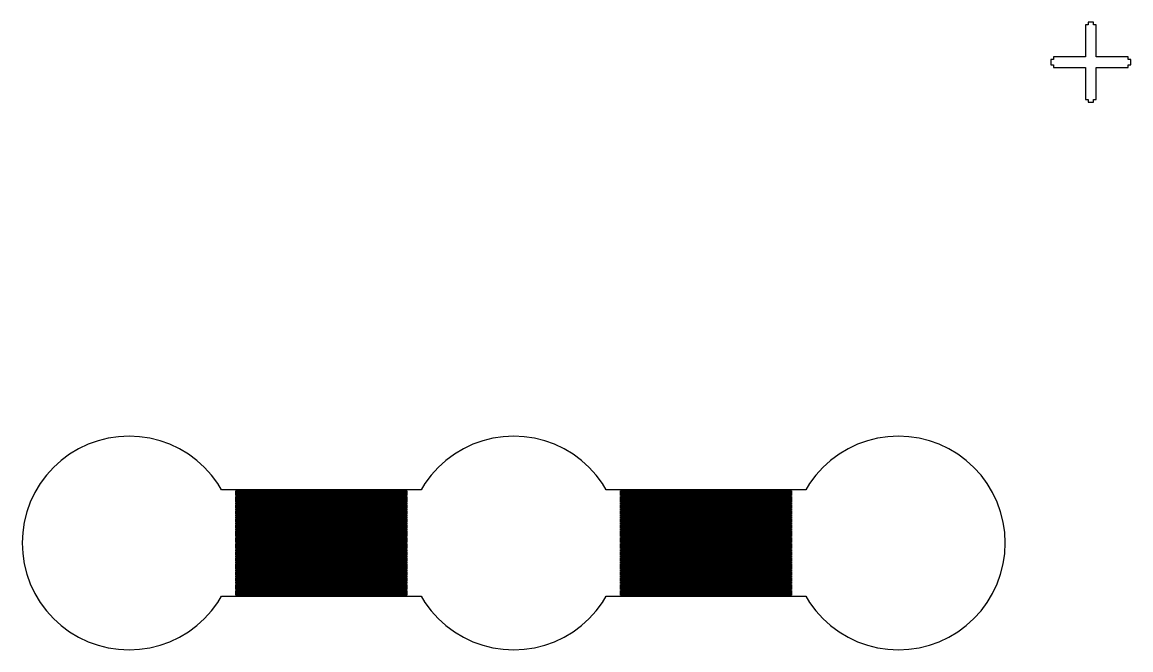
# Model space of a CAD drawing. Extents: x -73 to 181, y -8 to 80.
# Drawn here: x 29 to 54.94, y 65 to 79.69 of the extents above; entities that cross this region are included whole.
import ezdxf

# ---------------------------------------------------------------- set-up
doc = ezdxf.new("R2010")
doc.units = 0

msp = doc.modelspace()

# ---------------------------------------------------------------- linework, layer by layer
for p, q in [((54.0625, 79.6875), (53.9375, 79.6875)), ((53.9375, 79.6875), (53.9375, 79.625)), ((54.0625, 79.625), (54.0625, 79.6875)), ((53.9375, 79.625), (53.875, 79.625)), ((53.875, 79.625), (53.875, 78.875)), ((54.125, 79.625), (54.0625, 79.625)), ((54.125, 78.875), (54.125, 79.625)), ((53.875, 78.875), (53.125, 78.875)), ((53.125, 78.875), (53.125, 78.8125)), ((54.875, 78.875), (54.125, 78.875)), ((54.875, 78.8125), (54.875, 78.875)), ((53.125, 78.8125), (53.0625, 78.8125)), ((53.0625, 78.8125), (53.0625, 78.6875)), ((53.0625, 78.6875), (53.125, 78.6875)), ((53.125, 78.6875), (53.125, 78.625)), ((53.125, 78.625), (53.875, 78.625)), ((53.875, 78.625), (53.875, 77.875)), ((54.125, 77.875), (54.125, 78.625)), ((54.125, 78.625), (54.875, 78.625)), ((54.9375, 78.8125), (54.875, 78.8125)), ((54.875, 78.625), (54.875, 78.6875)), ((54.875, 78.6875), (54.9375, 78.6875)), ((54.9375, 78.6875), (54.9375, 78.8125)), ((53.875, 77.875), (53.9375, 77.875)), ((53.9375, 77.875), (53.9375, 77.8125)), ((53.9375, 77.8125), (54.0625, 77.8125)), ((54.0625, 77.8125), (54.0625, 77.875)), ((54.0625, 77.875), (54.125, 77.875)), ((30.5433, 69.8097), (30.3215, 69.7048)), ((30.7743, 69.8923), (30.5433, 69.8097)), ((31.0123, 69.952), (30.7743, 69.8923)), ((31.255, 69.988), (31.0123, 69.952)), ((31.5, 70), (31.255, 69.988)), ((31.7451, 69.988), (31.5, 70)), ((31.9877, 69.952), (31.7451, 69.988)), ((32.2257, 69.8923), (31.9877, 69.952)), ((32.4567, 69.8097), (32.2257, 69.8923)), ((32.6785, 69.7048), (32.4567, 69.8097)), ((39.5433, 69.8097), (39.3215, 69.7048)), ((39.7743, 69.8923), (39.5433, 69.8097)), ((40.0123, 69.952), (39.7743, 69.8923)), ((40.2549, 69.988), (40.0123, 69.952)), ((40.5, 70), (40.2549, 69.988)), ((40.7451, 69.988), (40.5, 70)), ((40.9877, 69.952), (40.7451, 69.988)), ((41.2257, 69.8923), (40.9877, 69.952)), ((41.4567, 69.8097), (41.2257, 69.8923)), ((41.6785, 69.7048), (41.4567, 69.8097)), ((48.5433, 69.8097), (48.3215, 69.7048)), ((48.7743, 69.8923), (48.5433, 69.8097)), ((49.0123, 69.952), (48.7743, 69.8923)), ((49.2549, 69.988), (49.0123, 69.952)), ((49.5, 70), (49.2549, 69.988)), ((49.745, 69.988), (49.5, 70)), ((49.9877, 69.952), (49.745, 69.988)), ((50.2257, 69.8923), (49.9877, 69.952)), ((50.4567, 69.8097), (50.2257, 69.8923)), ((50.6785, 69.7048), (50.4567, 69.8097)), ((30.1111, 69.5787), (29.914, 69.4325)), ((30.3215, 69.7048), (30.1111, 69.5787)), ((32.8889, 69.5787), (32.6785, 69.7048)), ((33.086, 69.4325), (32.8889, 69.5787)), ((39.1111, 69.5787), (38.914, 69.4325)), ((39.3215, 69.7048), (39.1111, 69.5787)), ((41.8889, 69.5787), (41.6785, 69.7048)), ((42.086, 69.4325), (41.8889, 69.5787)), ((48.1111, 69.5787), (47.914, 69.4325)), ((48.3215, 69.7048), (48.1111, 69.5787)), ((50.8889, 69.5787), (50.6785, 69.7048)), ((51.086, 69.4325), (50.8889, 69.5787)), ((29.7322, 69.2678), (29.5675, 69.086)), ((29.914, 69.4325), (29.7322, 69.2678)), ((33.2678, 69.2678), (33.086, 69.4325)), ((33.4325, 69.086), (33.2678, 69.2678)), ((38.7322, 69.2678), (38.5675, 69.086)), ((38.914, 69.4325), (38.7322, 69.2678)), ((42.2678, 69.2678), (42.086, 69.4325)), ((42.4325, 69.086), (42.2678, 69.2678)), ((47.7322, 69.2678), (47.5675, 69.086)), ((47.914, 69.4325), (47.7322, 69.2678)), ((51.2678, 69.2678), (51.086, 69.4325)), ((51.4325, 69.086), (51.2678, 69.2678)), ((29.5675, 69.086), (29.4213, 68.8889)), ((33.5787, 68.8889), (33.4325, 69.086)), ((38.5675, 69.086), (38.4213, 68.8889)), ((42.5787, 68.8889), (42.4325, 69.086)), ((47.5675, 69.086), (47.4213, 68.8889)), ((51.5787, 68.8889), (51.4325, 69.086)), ((29.4213, 68.8889), (29.2952, 68.6785)), ((33.6649, 68.745), (33.5787, 68.8889)), ((38.3351, 68.745), (33.6649, 68.745)), ((34, 68.725), (34, 68.735)), ((34, 68.735), (38, 68.735)), ((38, 68.735), (38, 68.725)), ((38.4213, 68.8889), (38.3351, 68.745)), ((42.6649, 68.745), (42.5787, 68.8889)), ((47.3351, 68.745), (42.6649, 68.745)), ((43, 68.725), (43, 68.735)), ((43, 68.735), (47, 68.735)), ((47, 68.735), (47, 68.725)), ((47.4213, 68.8889), (47.3351, 68.745)), ((51.7048, 68.6785), (51.5787, 68.8889)), ((29.2952, 68.6785), (29.1903, 68.4567)), ((38, 68.725), (34, 68.725)), ((34, 68.705), (34, 68.715)), ((34, 68.715), (38, 68.715)), ((38, 68.705), (34, 68.705)), ((34, 68.685), (34, 68.695)), ((34, 68.695), (38, 68.695)), ((38, 68.685), (34, 68.685)), ((34, 68.665), (34, 68.675)), ((34, 68.675), (38, 68.675)), ((38, 68.665), (34, 68.665)), ((34, 68.645), (34, 68.655)), ((34, 68.655), (38, 68.655)), ((38, 68.645), (34, 68.645)), ((34, 68.625), (34, 68.635)), ((34, 68.635), (38, 68.635)), ((38, 68.625), (34, 68.625)), ((34, 68.605), (34, 68.615)), ((34, 68.615), (38, 68.615)), ((38, 68.605), (34, 68.605)), ((34, 68.585), (34, 68.595)), ((34, 68.595), (38, 68.595)), ((38, 68.585), (34, 68.585)), ((34, 68.565), (34, 68.575)), ((34, 68.575), (38, 68.575)), ((38, 68.565), (34, 68.565)), ((34, 68.545), (34, 68.555)), ((34, 68.555), (38, 68.555)), ((38, 68.545), (34, 68.545)), ((34, 68.525), (34, 68.535)), ((34, 68.535), (38, 68.535)), ((38, 68.525), (34, 68.525)), ((34, 68.505), (34, 68.515)), ((34, 68.515), (38, 68.515)), ((38, 68.505), (34, 68.505)), ((34, 68.485), (34, 68.495)), ((34, 68.495), (38, 68.495)), ((38, 68.485), (34, 68.485)), ((38, 68.715), (38, 68.705)), ((38, 68.695), (38, 68.685)), ((38, 68.675), (38, 68.665)), ((38, 68.655), (38, 68.645)), ((38, 68.635), (38, 68.625)), ((38, 68.615), (38, 68.605)), ((38, 68.595), (38, 68.585)), ((38, 68.575), (38, 68.565)), ((38, 68.555), (38, 68.545)), ((38, 68.535), (38, 68.525)), ((38, 68.515), (38, 68.505)), ((38, 68.495), (38, 68.485)), ((47, 68.725), (43, 68.725)), ((43, 68.705), (43, 68.715)), ((43, 68.715), (47, 68.715)), ((47, 68.705), (43, 68.705)), ((43, 68.685), (43, 68.695)), ((43, 68.695), (47, 68.695)), ((47, 68.685), (43, 68.685)), ((43, 68.665), (43, 68.675)), ((43, 68.675), (47, 68.675)), ((47, 68.665), (43, 68.665)), ((43, 68.645), (43, 68.655)), ((43, 68.655), (47, 68.655)), ((47, 68.645), (43, 68.645)), ((43, 68.625), (43, 68.635)), ((43, 68.635), (47, 68.635)), ((47, 68.625), (43, 68.625)), ((43, 68.605), (43, 68.615)), ((43, 68.615), (47, 68.615)), ((47, 68.605), (43, 68.605)), ((43, 68.585), (43, 68.595)), ((43, 68.595), (47, 68.595)), ((47, 68.585), (43, 68.585)), ((43, 68.565), (43, 68.575)), ((43, 68.575), (47, 68.575)), ((47, 68.565), (43, 68.565)), ((43, 68.545), (43, 68.555)), ((43, 68.555), (47, 68.555)), ((47, 68.545), (43, 68.545)), ((43, 68.525), (43, 68.535)), ((43, 68.535), (47, 68.535)), ((47, 68.525), (43, 68.525)), ((43, 68.505), (43, 68.515)), ((43, 68.515), (47, 68.515)), ((47, 68.505), (43, 68.505)), ((43, 68.485), (43, 68.495)), ((43, 68.495), (47, 68.495)), ((47, 68.485), (43, 68.485)), ((47, 68.715), (47, 68.705)), ((47, 68.695), (47, 68.685)), ((47, 68.675), (47, 68.665)), ((47, 68.655), (47, 68.645)), ((47, 68.635), (47, 68.625)), ((47, 68.615), (47, 68.605)), ((47, 68.595), (47, 68.585)), ((47, 68.575), (47, 68.565)), ((47, 68.555), (47, 68.545)), ((47, 68.535), (47, 68.525)), ((47, 68.515), (47, 68.505)), ((47, 68.495), (47, 68.485)), ((51.8097, 68.4567), (51.7048, 68.6785)), ((29.1077, 68.2257), (29.048, 67.9877)), ((29.1903, 68.4567), (29.1077, 68.2257)), ((34, 68.465), (34, 68.475)), ((34, 68.475), (38, 68.475)), ((38, 68.465), (34, 68.465)), ((34, 68.445), (34, 68.455)), ((34, 68.455), (38, 68.455)), ((38, 68.445), (34, 68.445)), ((34, 68.425), (34, 68.435)), ((34, 68.435), (38, 68.435)), ((38, 68.425), (34, 68.425)), ((34, 68.405), (34, 68.415)), ((34, 68.415), (38, 68.415)), ((38, 68.405), (34, 68.405)), ((34, 68.385), (34, 68.395)), ((34, 68.395), (38, 68.395)), ((38, 68.385), (34, 68.385)), ((34, 68.365), (34, 68.375)), ((34, 68.375), (38, 68.375)), ((38, 68.365), (34, 68.365)), ((34, 68.345), (34, 68.355)), ((34, 68.355), (38, 68.355)), ((38, 68.345), (34, 68.345)), ((34, 68.325), (34, 68.335)), ((34, 68.335), (38, 68.335)), ((38, 68.325), (34, 68.325)), ((34, 68.305), (34, 68.315)), ((34, 68.315), (38, 68.315)), ((38, 68.305), (34, 68.305)), ((34, 68.285), (34, 68.295)), ((34, 68.295), (38, 68.295)), ((38, 68.285), (34, 68.285)), ((34, 68.265), (34, 68.275)), ((34, 68.275), (38, 68.275)), ((38, 68.265), (34, 68.265)), ((34, 68.245), (34, 68.255)), ((34, 68.255), (38, 68.255)), ((38, 68.245), (34, 68.245)), ((34, 68.225), (34, 68.235)), ((34, 68.235), (38, 68.235)), ((38, 68.225), (34, 68.225)), ((38, 68.475), (38, 68.465)), ((38, 68.455), (38, 68.445)), ((38, 68.435), (38, 68.425)), ((38, 68.415), (38, 68.405)), ((38, 68.395), (38, 68.385)), ((38, 68.375), (38, 68.365)), ((38, 68.355), (38, 68.345)), ((38, 68.335), (38, 68.325)), ((38, 68.315), (38, 68.305)), ((38, 68.295), (38, 68.285)), ((38, 68.275), (38, 68.265)), ((38, 68.255), (38, 68.245)), ((38, 68.235), (38, 68.225)), ((43, 68.465), (43, 68.475)), ((43, 68.475), (47, 68.475)), ((47, 68.465), (43, 68.465)), ((43, 68.445), (43, 68.455)), ((43, 68.455), (47, 68.455)), ((47, 68.445), (43, 68.445)), ((43, 68.425), (43, 68.435)), ((43, 68.435), (47, 68.435)), ((47, 68.425), (43, 68.425)), ((43, 68.405), (43, 68.415)), ((43, 68.415), (47, 68.415)), ((47, 68.405), (43, 68.405)), ((43, 68.385), (43, 68.395)), ((43, 68.395), (47, 68.395)), ((47, 68.385), (43, 68.385)), ((43, 68.365), (43, 68.375)), ((43, 68.375), (47, 68.375)), ((47, 68.365), (43, 68.365)), ((43, 68.345), (43, 68.355)), ((43, 68.355), (47, 68.355)), ((47, 68.345), (43, 68.345)), ((43, 68.325), (43, 68.335)), ((43, 68.335), (47, 68.335)), ((47, 68.325), (43, 68.325)), ((43, 68.305), (43, 68.315)), ((43, 68.315), (47, 68.315)), ((47, 68.305), (43, 68.305)), ((43, 68.285), (43, 68.295)), ((43, 68.295), (47, 68.295)), ((47, 68.285), (43, 68.285)), ((43, 68.265), (43, 68.275)), ((43, 68.275), (47, 68.275)), ((47, 68.265), (43, 68.265)), ((43, 68.245), (43, 68.255)), ((43, 68.255), (47, 68.255)), ((47, 68.245), (43, 68.245)), ((43, 68.225), (43, 68.235)), ((43, 68.235), (47, 68.235)), ((47, 68.225), (43, 68.225)), ((47, 68.475), (47, 68.465)), ((47, 68.455), (47, 68.445)), ((47, 68.435), (47, 68.425)), ((47, 68.415), (47, 68.405)), ((47, 68.395), (47, 68.385)), ((47, 68.375), (47, 68.365)), ((47, 68.355), (47, 68.345)), ((47, 68.335), (47, 68.325)), ((47, 68.315), (47, 68.305)), ((47, 68.295), (47, 68.285)), ((47, 68.275), (47, 68.265)), ((47, 68.255), (47, 68.245)), ((47, 68.235), (47, 68.225)), ((51.8923, 68.2257), (51.8097, 68.4567)), ((51.952, 67.9877), (51.8923, 68.2257)), ((29.048, 67.9877), (29.012, 67.745)), ((34, 68.205), (34, 68.215)), ((34, 68.215), (38, 68.215)), ((38, 68.205), (34, 68.205)), ((34, 68.185), (34, 68.195)), ((34, 68.195), (38, 68.195)), ((38, 68.185), (34, 68.185)), ((34, 68.165), (34, 68.175)), ((34, 68.175), (38, 68.175)), ((38, 68.165), (34, 68.165)), ((34, 68.145), (34, 68.155)), ((34, 68.155), (38, 68.155)), ((38, 68.145), (34, 68.145)), ((34, 68.125), (34, 68.135)), ((34, 68.135), (38, 68.135)), ((38, 68.125), (34, 68.125)), ((34, 68.105), (34, 68.115)), ((34, 68.115), (38, 68.115)), ((38, 68.105), (34, 68.105)), ((34, 68.085), (34, 68.095)), ((34, 68.095), (38, 68.095)), ((38, 68.085), (34, 68.085)), ((34, 68.065), (34, 68.075)), ((34, 68.075), (38, 68.075)), ((38, 68.065), (34, 68.065)), ((34, 68.045), (34, 68.055)), ((34, 68.055), (38, 68.055)), ((38, 68.045), (34, 68.045)), ((34, 68.025), (34, 68.035)), ((34, 68.035), (38, 68.035)), ((38, 68.025), (34, 68.025)), ((34, 68.005), (34, 68.015)), ((34, 68.015), (38, 68.015)), ((38, 68.005), (34, 68.005)), ((34, 67.985), (34, 67.995)), ((34, 67.995), (38, 67.995)), ((38, 67.985), (34, 67.985)), ((34, 67.965), (34, 67.975)), ((34, 67.975), (38, 67.975)), ((38, 67.965), (34, 67.965)), ((38, 68.215), (38, 68.205)), ((38, 68.195), (38, 68.185)), ((38, 68.175), (38, 68.165)), ((38, 68.155), (38, 68.145)), ((38, 68.135), (38, 68.125)), ((38, 68.115), (38, 68.105)), ((38, 68.095), (38, 68.085)), ((38, 68.075), (38, 68.065)), ((38, 68.055), (38, 68.045)), ((38, 68.035), (38, 68.025)), ((38, 68.015), (38, 68.005)), ((38, 67.995), (38, 67.985)), ((38, 67.975), (38, 67.965)), ((43, 68.205), (43, 68.215)), ((43, 68.215), (47, 68.215)), ((47, 68.205), (43, 68.205)), ((43, 68.185), (43, 68.195)), ((43, 68.195), (47, 68.195)), ((47, 68.185), (43, 68.185)), ((43, 68.165), (43, 68.175)), ((43, 68.175), (47, 68.175)), ((47, 68.165), (43, 68.165)), ((43, 68.145), (43, 68.155)), ((43, 68.155), (47, 68.155)), ((47, 68.145), (43, 68.145)), ((43, 68.125), (43, 68.135)), ((43, 68.135), (47, 68.135)), ((47, 68.125), (43, 68.125)), ((43, 68.105), (43, 68.115)), ((43, 68.115), (47, 68.115)), ((47, 68.105), (43, 68.105)), ((43, 68.085), (43, 68.095)), ((43, 68.095), (47, 68.095)), ((47, 68.085), (43, 68.085)), ((43, 68.065), (43, 68.075)), ((43, 68.075), (47, 68.075)), ((47, 68.065), (43, 68.065)), ((43, 68.045), (43, 68.055)), ((43, 68.055), (47, 68.055)), ((47, 68.045), (43, 68.045)), ((43, 68.025), (43, 68.035)), ((43, 68.035), (47, 68.035)), ((47, 68.025), (43, 68.025)), ((43, 68.005), (43, 68.015)), ((43, 68.015), (47, 68.015)), ((47, 68.005), (43, 68.005)), ((43, 67.985), (43, 67.995)), ((43, 67.995), (47, 67.995)), ((47, 67.985), (43, 67.985)), ((43, 67.965), (43, 67.975)), ((43, 67.975), (47, 67.975)), ((47, 67.965), (43, 67.965)), ((47, 68.215), (47, 68.205)), ((47, 68.195), (47, 68.185)), ((47, 68.175), (47, 68.165)), ((47, 68.155), (47, 68.145)), ((47, 68.135), (47, 68.125)), ((47, 68.115), (47, 68.105)), ((47, 68.095), (47, 68.085)), ((47, 68.075), (47, 68.065)), ((47, 68.055), (47, 68.045)), ((47, 68.035), (47, 68.025)), ((47, 68.015), (47, 68.005)), ((47, 67.995), (47, 67.985)), ((47, 67.975), (47, 67.965)), ((51.988, 67.745), (51.952, 67.9877)), ((29.012, 67.745), (29, 67.5)), ((34, 67.945), (34, 67.955)), ((34, 67.955), (38, 67.955)), ((38, 67.945), (34, 67.945)), ((34, 67.925), (34, 67.935)), ((34, 67.935), (38, 67.935)), ((38, 67.925), (34, 67.925)), ((34, 67.905), (34, 67.915)), ((34, 67.915), (38, 67.915)), ((38, 67.905), (34, 67.905)), ((34, 67.885), (34, 67.895)), ((34, 67.895), (38, 67.895)), ((38, 67.885), (34, 67.885)), ((34, 67.865), (34, 67.875)), ((34, 67.875), (38, 67.875)), ((38, 67.865), (34, 67.865)), ((34, 67.845), (34, 67.855)), ((34, 67.855), (38, 67.855)), ((38, 67.845), (34, 67.845)), ((34, 67.825), (34, 67.835)), ((34, 67.835), (38, 67.835)), ((38, 67.825), (34, 67.825)), ((34, 67.805), (34, 67.815)), ((34, 67.815), (38, 67.815)), ((38, 67.805), (34, 67.805)), ((34, 67.785), (34, 67.795)), ((34, 67.795), (38, 67.795)), ((38, 67.785), (34, 67.785)), ((34, 67.765), (34, 67.775)), ((34, 67.775), (38, 67.775)), ((38, 67.765), (34, 67.765)), ((34, 67.745), (34, 67.755)), ((34, 67.755), (38, 67.755)), ((38, 67.745), (34, 67.745)), ((34, 67.725), (34, 67.735)), ((34, 67.735), (38, 67.735)), ((38, 67.725), (34, 67.725)), ((34, 67.705), (34, 67.715)), ((34, 67.715), (38, 67.715)), ((38, 67.705), (34, 67.705)), ((38, 67.955), (38, 67.945)), ((38, 67.935), (38, 67.925)), ((38, 67.915), (38, 67.905)), ((38, 67.895), (38, 67.885)), ((38, 67.875), (38, 67.865)), ((38, 67.855), (38, 67.845)), ((38, 67.835), (38, 67.825)), ((38, 67.815), (38, 67.805)), ((38, 67.795), (38, 67.785)), ((38, 67.775), (38, 67.765)), ((38, 67.755), (38, 67.745)), ((38, 67.735), (38, 67.725)), ((38, 67.715), (38, 67.705)), ((43, 67.945), (43, 67.955)), ((43, 67.955), (47, 67.955)), ((47, 67.945), (43, 67.945)), ((43, 67.925), (43, 67.935)), ((43, 67.935), (47, 67.935)), ((47, 67.925), (43, 67.925)), ((43, 67.905), (43, 67.915)), ((43, 67.915), (47, 67.915)), ((47, 67.905), (43, 67.905)), ((43, 67.885), (43, 67.895)), ((43, 67.895), (47, 67.895)), ((47, 67.885), (43, 67.885)), ((43, 67.865), (43, 67.875)), ((43, 67.875), (47, 67.875)), ((47, 67.865), (43, 67.865)), ((43, 67.845), (43, 67.855)), ((43, 67.855), (47, 67.855)), ((47, 67.845), (43, 67.845)), ((43, 67.825), (43, 67.835)), ((43, 67.835), (47, 67.835)), ((47, 67.825), (43, 67.825)), ((43, 67.805), (43, 67.815)), ((43, 67.815), (47, 67.815)), ((47, 67.805), (43, 67.805)), ((43, 67.785), (43, 67.795)), ((43, 67.795), (47, 67.795)), ((47, 67.785), (43, 67.785)), ((43, 67.765), (43, 67.775)), ((43, 67.775), (47, 67.775)), ((47, 67.765), (43, 67.765)), ((43, 67.745), (43, 67.755)), ((43, 67.755), (47, 67.755)), ((47, 67.745), (43, 67.745)), ((43, 67.725), (43, 67.735)), ((43, 67.735), (47, 67.735)), ((47, 67.725), (43, 67.725)), ((43, 67.705), (43, 67.715)), ((43, 67.715), (47, 67.715)), ((47, 67.705), (43, 67.705)), ((47, 67.955), (47, 67.945)), ((47, 67.935), (47, 67.925)), ((47, 67.915), (47, 67.905)), ((47, 67.895), (47, 67.885)), ((47, 67.875), (47, 67.865)), ((47, 67.855), (47, 67.845)), ((47, 67.835), (47, 67.825)), ((47, 67.815), (47, 67.805)), ((47, 67.795), (47, 67.785)), ((47, 67.775), (47, 67.765)), ((47, 67.755), (47, 67.745)), ((47, 67.735), (47, 67.725)), ((47, 67.715), (47, 67.705)), ((52, 67.5), (51.988, 67.745)), ((29, 67.5), (29.012, 67.255)), ((34, 67.685), (34, 67.695)), ((34, 67.695), (38, 67.695)), ((38, 67.685), (34, 67.685)), ((34, 67.665), (34, 67.675)), ((34, 67.675), (38, 67.675)), ((38, 67.665), (34, 67.665)), ((34, 67.645), (34, 67.655)), ((34, 67.655), (38, 67.655)), ((38, 67.645), (34, 67.645)), ((34, 67.625), (34, 67.635)), ((34, 67.635), (38, 67.635)), ((38, 67.625), (34, 67.625)), ((34, 67.605), (34, 67.615)), ((34, 67.615), (38, 67.615)), ((38, 67.605), (34, 67.605)), ((34, 67.585), (34, 67.595)), ((34, 67.595), (38, 67.595)), ((38, 67.585), (34, 67.585)), ((34, 67.565), (34, 67.575)), ((34, 67.575), (38, 67.575)), ((38, 67.565), (34, 67.565)), ((34, 67.545), (34, 67.555)), ((34, 67.555), (38, 67.555)), ((38, 67.545), (34, 67.545)), ((34, 67.525), (34, 67.535)), ((34, 67.535), (38, 67.535)), ((38, 67.525), (34, 67.525)), ((34, 67.505), (34, 67.515)), ((34, 67.515), (38, 67.515)), ((38, 67.505), (34, 67.505)), ((34, 67.485), (34, 67.495)), ((34, 67.495), (38, 67.495)), ((38, 67.485), (34, 67.485)), ((34, 67.465), (34, 67.475)), ((34, 67.475), (38, 67.475)), ((38, 67.465), (34, 67.465)), ((34, 67.445), (34, 67.455)), ((34, 67.455), (38, 67.455)), ((38, 67.445), (34, 67.445)), ((38, 67.695), (38, 67.685)), ((38, 67.675), (38, 67.665)), ((38, 67.655), (38, 67.645)), ((38, 67.635), (38, 67.625)), ((38, 67.615), (38, 67.605)), ((38, 67.595), (38, 67.585)), ((38, 67.575), (38, 67.565)), ((38, 67.555), (38, 67.545)), ((38, 67.535), (38, 67.525)), ((38, 67.515), (38, 67.505)), ((38, 67.495), (38, 67.485)), ((38, 67.475), (38, 67.465)), ((38, 67.455), (38, 67.445)), ((43, 67.685), (43, 67.695)), ((43, 67.695), (47, 67.695)), ((47, 67.685), (43, 67.685)), ((43, 67.665), (43, 67.675)), ((43, 67.675), (47, 67.675)), ((47, 67.665), (43, 67.665)), ((43, 67.645), (43, 67.655)), ((43, 67.655), (47, 67.655)), ((47, 67.645), (43, 67.645)), ((43, 67.625), (43, 67.635)), ((43, 67.635), (47, 67.635)), ((47, 67.625), (43, 67.625)), ((43, 67.605), (43, 67.615)), ((43, 67.615), (47, 67.615)), ((47, 67.605), (43, 67.605)), ((43, 67.585), (43, 67.595)), ((43, 67.595), (47, 67.595)), ((47, 67.585), (43, 67.585)), ((43, 67.565), (43, 67.575)), ((43, 67.575), (47, 67.575)), ((47, 67.565), (43, 67.565)), ((43, 67.545), (43, 67.555)), ((43, 67.555), (47, 67.555)), ((47, 67.545), (43, 67.545)), ((43, 67.525), (43, 67.535)), ((43, 67.535), (47, 67.535)), ((47, 67.525), (43, 67.525)), ((43, 67.505), (43, 67.515)), ((43, 67.515), (47, 67.515)), ((47, 67.505), (43, 67.505)), ((43, 67.485), (43, 67.495)), ((43, 67.495), (47, 67.495)), ((47, 67.485), (43, 67.485)), ((43, 67.465), (43, 67.475)), ((43, 67.475), (47, 67.475)), ((47, 67.465), (43, 67.465)), ((43, 67.445), (43, 67.455)), ((43, 67.455), (47, 67.455)), ((47, 67.445), (43, 67.445)), ((47, 67.695), (47, 67.685)), ((47, 67.675), (47, 67.665)), ((47, 67.655), (47, 67.645)), ((47, 67.635), (47, 67.625)), ((47, 67.615), (47, 67.605)), ((47, 67.595), (47, 67.585)), ((47, 67.575), (47, 67.565)), ((47, 67.555), (47, 67.545)), ((47, 67.535), (47, 67.525)), ((47, 67.515), (47, 67.505)), ((47, 67.495), (47, 67.485)), ((47, 67.475), (47, 67.465)), ((47, 67.455), (47, 67.445)), ((51.988, 67.255), (52, 67.5)), ((29.012, 67.255), (29.048, 67.0123)), ((34, 67.425), (34, 67.435)), ((34, 67.435), (38, 67.435)), ((38, 67.425), (34, 67.425)), ((34, 67.405), (34, 67.415)), ((34, 67.415), (38, 67.415)), ((38, 67.405), (34, 67.405)), ((34, 67.385), (34, 67.395)), ((34, 67.395), (38, 67.395)), ((38, 67.385), (34, 67.385)), ((34, 67.365), (34, 67.375)), ((34, 67.375), (38, 67.375)), ((38, 67.365), (34, 67.365)), ((34, 67.345), (34, 67.355)), ((34, 67.355), (38, 67.355)), ((38, 67.345), (34, 67.345)), ((34, 67.325), (34, 67.335)), ((34, 67.335), (38, 67.335)), ((38, 67.325), (34, 67.325)), ((34, 67.305), (34, 67.315)), ((34, 67.315), (38, 67.315)), ((38, 67.305), (34, 67.305)), ((34, 67.285), (34, 67.295)), ((34, 67.295), (38, 67.295)), ((38, 67.285), (34, 67.285)), ((34, 67.265), (34, 67.275)), ((34, 67.275), (38, 67.275)), ((38, 67.265), (34, 67.265)), ((34, 67.245), (34, 67.255)), ((34, 67.255), (38, 67.255)), ((38, 67.245), (34, 67.245)), ((34, 67.225), (34, 67.235)), ((34, 67.235), (38, 67.235)), ((38, 67.225), (34, 67.225)), ((34, 67.205), (34, 67.215)), ((34, 67.215), (38, 67.215)), ((38, 67.205), (34, 67.205)), ((34, 67.185), (34, 67.195)), ((34, 67.195), (38, 67.195)), ((38, 67.185), (34, 67.185)), ((38, 67.435), (38, 67.425)), ((38, 67.415), (38, 67.405)), ((38, 67.395), (38, 67.385)), ((38, 67.375), (38, 67.365)), ((38, 67.355), (38, 67.345)), ((38, 67.335), (38, 67.325)), ((38, 67.315), (38, 67.305)), ((38, 67.295), (38, 67.285)), ((38, 67.275), (38, 67.265)), ((38, 67.255), (38, 67.245)), ((38, 67.235), (38, 67.225)), ((38, 67.215), (38, 67.205)), ((38, 67.195), (38, 67.185)), ((43, 67.425), (43, 67.435)), ((43, 67.435), (47, 67.435)), ((47, 67.425), (43, 67.425)), ((43, 67.405), (43, 67.415)), ((43, 67.415), (47, 67.415)), ((47, 67.405), (43, 67.405)), ((43, 67.385), (43, 67.395)), ((43, 67.395), (47, 67.395)), ((47, 67.385), (43, 67.385)), ((43, 67.365), (43, 67.375)), ((43, 67.375), (47, 67.375)), ((47, 67.365), (43, 67.365)), ((43, 67.345), (43, 67.355)), ((43, 67.355), (47, 67.355)), ((47, 67.345), (43, 67.345)), ((43, 67.325), (43, 67.335)), ((43, 67.335), (47, 67.335)), ((47, 67.325), (43, 67.325)), ((43, 67.305), (43, 67.315)), ((43, 67.315), (47, 67.315)), ((47, 67.305), (43, 67.305)), ((43, 67.285), (43, 67.295)), ((43, 67.295), (47, 67.295)), ((47, 67.285), (43, 67.285)), ((43, 67.265), (43, 67.275)), ((43, 67.275), (47, 67.275)), ((47, 67.265), (43, 67.265)), ((43, 67.245), (43, 67.255)), ((43, 67.255), (47, 67.255)), ((47, 67.245), (43, 67.245)), ((43, 67.225), (43, 67.235)), ((43, 67.235), (47, 67.235)), ((47, 67.225), (43, 67.225)), ((43, 67.205), (43, 67.215)), ((43, 67.215), (47, 67.215)), ((47, 67.205), (43, 67.205)), ((43, 67.185), (43, 67.195)), ((43, 67.195), (47, 67.195)), ((47, 67.185), (43, 67.185)), ((47, 67.435), (47, 67.425)), ((47, 67.415), (47, 67.405)), ((47, 67.395), (47, 67.385)), ((47, 67.375), (47, 67.365)), ((47, 67.355), (47, 67.345)), ((47, 67.335), (47, 67.325)), ((47, 67.315), (47, 67.305)), ((47, 67.295), (47, 67.285)), ((47, 67.275), (47, 67.265)), ((47, 67.255), (47, 67.245)), ((47, 67.235), (47, 67.225)), ((47, 67.215), (47, 67.205)), ((47, 67.195), (47, 67.185)), ((51.952, 67.0123), (51.988, 67.255)), ((29.048, 67.0123), (29.1077, 66.7743)), ((34, 67.165), (34, 67.175)), ((34, 67.175), (38, 67.175)), ((38, 67.165), (34, 67.165)), ((34, 67.145), (34, 67.155)), ((34, 67.155), (38, 67.155)), ((38, 67.145), (34, 67.145)), ((34, 67.125), (34, 67.135)), ((34, 67.135), (38, 67.135)), ((38, 67.125), (34, 67.125)), ((34, 67.105), (34, 67.115)), ((34, 67.115), (38, 67.115)), ((38, 67.105), (34, 67.105)), ((34, 67.085), (34, 67.095)), ((34, 67.095), (38, 67.095)), ((38, 67.085), (34, 67.085)), ((34, 67.065), (34, 67.075)), ((34, 67.075), (38, 67.075)), ((38, 67.065), (34, 67.065)), ((34, 67.045), (34, 67.055)), ((34, 67.055), (38, 67.055)), ((38, 67.045), (34, 67.045)), ((34, 67.025), (34, 67.035)), ((34, 67.035), (38, 67.035)), ((38, 67.025), (34, 67.025)), ((34, 67.005), (34, 67.015)), ((34, 67.015), (38, 67.015)), ((38, 67.005), (34, 67.005)), ((34, 66.985), (34, 66.995)), ((34, 66.995), (38, 66.995)), ((38, 66.985), (34, 66.985)), ((34, 66.965), (34, 66.975)), ((34, 66.975), (38, 66.975)), ((38, 66.965), (34, 66.965)), ((34, 66.945), (34, 66.955)), ((34, 66.955), (38, 66.955)), ((38, 66.945), (34, 66.945)), ((34, 66.925), (34, 66.935)), ((34, 66.935), (38, 66.935)), ((38, 66.925), (34, 66.925)), ((38, 67.175), (38, 67.165)), ((38, 67.155), (38, 67.145)), ((38, 67.135), (38, 67.125)), ((38, 67.115), (38, 67.105)), ((38, 67.095), (38, 67.085)), ((38, 67.075), (38, 67.065)), ((38, 67.055), (38, 67.045)), ((38, 67.035), (38, 67.025)), ((38, 67.015), (38, 67.005)), ((38, 66.995), (38, 66.985)), ((38, 66.975), (38, 66.965)), ((38, 66.955), (38, 66.945)), ((38, 66.935), (38, 66.925)), ((43, 67.165), (43, 67.175)), ((43, 67.175), (47, 67.175)), ((47, 67.165), (43, 67.165)), ((43, 67.145), (43, 67.155)), ((43, 67.155), (47, 67.155)), ((47, 67.145), (43, 67.145)), ((43, 67.125), (43, 67.135)), ((43, 67.135), (47, 67.135)), ((47, 67.125), (43, 67.125)), ((43, 67.105), (43, 67.115)), ((43, 67.115), (47, 67.115)), ((47, 67.105), (43, 67.105)), ((43, 67.085), (43, 67.095)), ((43, 67.095), (47, 67.095)), ((47, 67.085), (43, 67.085)), ((43, 67.065), (43, 67.075)), ((43, 67.075), (47, 67.075)), ((47, 67.065), (43, 67.065)), ((43, 67.045), (43, 67.055)), ((43, 67.055), (47, 67.055)), ((47, 67.045), (43, 67.045)), ((43, 67.025), (43, 67.035)), ((43, 67.035), (47, 67.035)), ((47, 67.025), (43, 67.025)), ((43, 67.005), (43, 67.015)), ((43, 67.015), (47, 67.015)), ((47, 67.005), (43, 67.005)), ((43, 66.985), (43, 66.995)), ((43, 66.995), (47, 66.995)), ((47, 66.985), (43, 66.985)), ((43, 66.965), (43, 66.975)), ((43, 66.975), (47, 66.975)), ((47, 66.965), (43, 66.965)), ((43, 66.945), (43, 66.955)), ((43, 66.955), (47, 66.955)), ((47, 66.945), (43, 66.945)), ((43, 66.925), (43, 66.935)), ((43, 66.935), (47, 66.935)), ((47, 66.925), (43, 66.925)), ((47, 67.175), (47, 67.165)), ((47, 67.155), (47, 67.145)), ((47, 67.135), (47, 67.125)), ((47, 67.115), (47, 67.105)), ((47, 67.095), (47, 67.085)), ((47, 67.075), (47, 67.065)), ((47, 67.055), (47, 67.045)), ((47, 67.035), (47, 67.025)), ((47, 67.015), (47, 67.005)), ((47, 66.995), (47, 66.985)), ((47, 66.975), (47, 66.965)), ((47, 66.955), (47, 66.945)), ((47, 66.935), (47, 66.925)), ((51.8923, 66.7743), (51.952, 67.0123)), ((29.1077, 66.7743), (29.1903, 66.5433)), ((34, 66.905), (34, 66.915)), ((34, 66.915), (38, 66.915)), ((38, 66.905), (34, 66.905)), ((34, 66.885), (34, 66.895)), ((34, 66.895), (38, 66.895)), ((38, 66.885), (34, 66.885)), ((34, 66.865), (34, 66.875)), ((34, 66.875), (38, 66.875)), ((38, 66.865), (34, 66.865)), ((34, 66.845), (34, 66.855)), ((34, 66.855), (38, 66.855)), ((38, 66.845), (34, 66.845)), ((34, 66.825), (34, 66.835)), ((34, 66.835), (38, 66.835)), ((38, 66.825), (34, 66.825)), ((34, 66.805), (34, 66.815)), ((34, 66.815), (38, 66.815)), ((38, 66.805), (34, 66.805)), ((34, 66.785), (34, 66.795)), ((34, 66.795), (38, 66.795)), ((38, 66.785), (34, 66.785)), ((34, 66.765), (34, 66.775)), ((34, 66.775), (38, 66.775)), ((38, 66.765), (34, 66.765)), ((34, 66.745), (34, 66.755)), ((34, 66.755), (38, 66.755)), ((38, 66.745), (34, 66.745)), ((34, 66.725), (34, 66.735)), ((34, 66.735), (38, 66.735)), ((38, 66.725), (34, 66.725)), ((34, 66.705), (34, 66.715)), ((34, 66.715), (38, 66.715)), ((38, 66.705), (34, 66.705)), ((34, 66.685), (34, 66.695)), ((34, 66.695), (38, 66.695)), ((38, 66.685), (34, 66.685)), ((34, 66.665), (34, 66.675)), ((34, 66.675), (38, 66.675)), ((38, 66.665), (34, 66.665)), ((38, 66.915), (38, 66.905)), ((38, 66.895), (38, 66.885)), ((38, 66.875), (38, 66.865)), ((38, 66.855), (38, 66.845)), ((38, 66.835), (38, 66.825)), ((38, 66.815), (38, 66.805)), ((38, 66.795), (38, 66.785)), ((38, 66.775), (38, 66.765)), ((38, 66.755), (38, 66.745)), ((38, 66.735), (38, 66.725)), ((38, 66.715), (38, 66.705)), ((38, 66.695), (38, 66.685)), ((38, 66.675), (38, 66.665)), ((43, 66.905), (43, 66.915)), ((43, 66.915), (47, 66.915)), ((47, 66.905), (43, 66.905)), ((43, 66.885), (43, 66.895)), ((43, 66.895), (47, 66.895)), ((47, 66.885), (43, 66.885)), ((43, 66.865), (43, 66.875)), ((43, 66.875), (47, 66.875)), ((47, 66.865), (43, 66.865)), ((43, 66.845), (43, 66.855)), ((43, 66.855), (47, 66.855)), ((47, 66.845), (43, 66.845)), ((43, 66.825), (43, 66.835)), ((43, 66.835), (47, 66.835)), ((47, 66.825), (43, 66.825)), ((43, 66.805), (43, 66.815)), ((43, 66.815), (47, 66.815)), ((47, 66.805), (43, 66.805)), ((43, 66.785), (43, 66.795)), ((43, 66.795), (47, 66.795)), ((47, 66.785), (43, 66.785)), ((43, 66.765), (43, 66.775)), ((43, 66.775), (47, 66.775)), ((47, 66.765), (43, 66.765)), ((43, 66.745), (43, 66.755)), ((43, 66.755), (47, 66.755)), ((47, 66.745), (43, 66.745)), ((43, 66.725), (43, 66.735)), ((43, 66.735), (47, 66.735)), ((47, 66.725), (43, 66.725)), ((43, 66.705), (43, 66.715)), ((43, 66.715), (47, 66.715)), ((47, 66.705), (43, 66.705)), ((43, 66.685), (43, 66.695)), ((43, 66.695), (47, 66.695)), ((47, 66.685), (43, 66.685)), ((43, 66.665), (43, 66.675)), ((43, 66.675), (47, 66.675)), ((47, 66.665), (43, 66.665)), ((47, 66.915), (47, 66.905)), ((47, 66.895), (47, 66.885)), ((47, 66.875), (47, 66.865)), ((47, 66.855), (47, 66.845)), ((47, 66.835), (47, 66.825)), ((47, 66.815), (47, 66.805)), ((47, 66.795), (47, 66.785)), ((47, 66.775), (47, 66.765)), ((47, 66.755), (47, 66.745)), ((47, 66.735), (47, 66.725)), ((47, 66.715), (47, 66.705)), ((47, 66.695), (47, 66.685)), ((47, 66.675), (47, 66.665)), ((51.8097, 66.5433), (51.8923, 66.7743)), ((29.1903, 66.5433), (29.2952, 66.3215)), ((34, 66.645), (34, 66.655)), ((34, 66.655), (38, 66.655)), ((38, 66.645), (34, 66.645)), ((34, 66.625), (34, 66.635)), ((34, 66.635), (38, 66.635)), ((38, 66.625), (34, 66.625)), ((34, 66.605), (34, 66.615)), ((34, 66.615), (38, 66.615)), ((38, 66.605), (34, 66.605)), ((34, 66.585), (34, 66.595)), ((34, 66.595), (38, 66.595)), ((38, 66.585), (34, 66.585)), ((34, 66.565), (34, 66.575)), ((34, 66.575), (38, 66.575)), ((38, 66.565), (34, 66.565)), ((34, 66.545), (34, 66.555)), ((34, 66.555), (38, 66.555)), ((38, 66.545), (34, 66.545)), ((34, 66.525), (34, 66.535)), ((34, 66.535), (38, 66.535)), ((38, 66.525), (34, 66.525)), ((34, 66.505), (34, 66.515)), ((34, 66.515), (38, 66.515)), ((38, 66.505), (34, 66.505)), ((34, 66.485), (34, 66.495)), ((34, 66.495), (38, 66.495)), ((38, 66.485), (34, 66.485)), ((34, 66.465), (34, 66.475)), ((34, 66.475), (38, 66.475)), ((38, 66.465), (34, 66.465)), ((34, 66.445), (34, 66.455)), ((34, 66.455), (38, 66.455)), ((38, 66.445), (34, 66.445)), ((34, 66.425), (34, 66.435)), ((34, 66.435), (38, 66.435)), ((38, 66.425), (34, 66.425)), ((34, 66.405), (34, 66.415)), ((34, 66.415), (38, 66.415)), ((38, 66.405), (34, 66.405)), ((38, 66.655), (38, 66.645)), ((38, 66.635), (38, 66.625)), ((38, 66.615), (38, 66.605)), ((38, 66.595), (38, 66.585)), ((38, 66.575), (38, 66.565)), ((38, 66.555), (38, 66.545)), ((38, 66.535), (38, 66.525)), ((38, 66.515), (38, 66.505)), ((38, 66.495), (38, 66.485)), ((38, 66.475), (38, 66.465)), ((38, 66.455), (38, 66.445)), ((38, 66.435), (38, 66.425)), ((38, 66.415), (38, 66.405)), ((43, 66.645), (43, 66.655)), ((43, 66.655), (47, 66.655)), ((47, 66.645), (43, 66.645)), ((43, 66.625), (43, 66.635)), ((43, 66.635), (47, 66.635)), ((47, 66.625), (43, 66.625)), ((43, 66.605), (43, 66.615)), ((43, 66.615), (47, 66.615)), ((47, 66.605), (43, 66.605)), ((43, 66.585), (43, 66.595)), ((43, 66.595), (47, 66.595)), ((47, 66.585), (43, 66.585)), ((43, 66.565), (43, 66.575)), ((43, 66.575), (47, 66.575)), ((47, 66.565), (43, 66.565)), ((43, 66.545), (43, 66.555)), ((43, 66.555), (47, 66.555)), ((47, 66.545), (43, 66.545)), ((43, 66.525), (43, 66.535)), ((43, 66.535), (47, 66.535)), ((47, 66.525), (43, 66.525)), ((43, 66.505), (43, 66.515)), ((43, 66.515), (47, 66.515)), ((47, 66.505), (43, 66.505)), ((43, 66.485), (43, 66.495)), ((43, 66.495), (47, 66.495)), ((47, 66.485), (43, 66.485)), ((43, 66.465), (43, 66.475)), ((43, 66.475), (47, 66.475)), ((47, 66.465), (43, 66.465)), ((43, 66.445), (43, 66.455)), ((43, 66.455), (47, 66.455)), ((47, 66.445), (43, 66.445)), ((43, 66.425), (43, 66.435)), ((43, 66.435), (47, 66.435)), ((47, 66.425), (43, 66.425)), ((43, 66.405), (43, 66.415)), ((43, 66.415), (47, 66.415)), ((47, 66.405), (43, 66.405)), ((47, 66.655), (47, 66.645)), ((47, 66.635), (47, 66.625)), ((47, 66.615), (47, 66.605)), ((47, 66.595), (47, 66.585)), ((47, 66.575), (47, 66.565)), ((47, 66.555), (47, 66.545)), ((47, 66.535), (47, 66.525)), ((47, 66.515), (47, 66.505)), ((47, 66.495), (47, 66.485)), ((47, 66.475), (47, 66.465)), ((47, 66.455), (47, 66.445)), ((47, 66.435), (47, 66.425)), ((47, 66.415), (47, 66.405)), ((51.7048, 66.3215), (51.8097, 66.5433)), ((29.2952, 66.3215), (29.4213, 66.1111)), ((33.5787, 66.1111), (33.6649, 66.255)), ((33.6649, 66.255), (38.3351, 66.255)), ((34, 66.385), (34, 66.395)), ((34, 66.395), (38, 66.395)), ((38, 66.385), (34, 66.385)), ((34, 66.365), (34, 66.375)), ((34, 66.375), (38, 66.375)), ((38, 66.365), (34, 66.365)), ((34, 66.345), (34, 66.355)), ((34, 66.355), (38, 66.355)), ((38, 66.345), (34, 66.345)), ((34, 66.325), (34, 66.335)), ((34, 66.335), (38, 66.335)), ((38, 66.325), (34, 66.325)), ((34, 66.305), (34, 66.315)), ((34, 66.315), (38, 66.315)), ((38, 66.305), (34, 66.305)), ((34, 66.285), (34, 66.295)), ((34, 66.295), (38, 66.295)), ((38, 66.285), (34, 66.285)), ((34, 66.265), (34, 66.275)), ((34, 66.275), (38, 66.275)), ((38, 66.265), (34, 66.265)), ((38, 66.395), (38, 66.385)), ((38, 66.375), (38, 66.365)), ((38, 66.355), (38, 66.345)), ((38, 66.335), (38, 66.325)), ((38, 66.315), (38, 66.305)), ((38, 66.295), (38, 66.285)), ((38, 66.275), (38, 66.265)), ((38.3351, 66.255), (38.4213, 66.1111)), ((42.5787, 66.1111), (42.6649, 66.255)), ((42.6649, 66.255), (47.3351, 66.255)), ((43, 66.385), (43, 66.395)), ((43, 66.395), (47, 66.395)), ((47, 66.385), (43, 66.385)), ((43, 66.365), (43, 66.375)), ((43, 66.375), (47, 66.375)), ((47, 66.365), (43, 66.365)), ((43, 66.345), (43, 66.355)), ((43, 66.355), (47, 66.355)), ((47, 66.345), (43, 66.345)), ((43, 66.325), (43, 66.335)), ((43, 66.335), (47, 66.335)), ((47, 66.325), (43, 66.325)), ((43, 66.305), (43, 66.315)), ((43, 66.315), (47, 66.315)), ((47, 66.305), (43, 66.305)), ((43, 66.285), (43, 66.295)), ((43, 66.295), (47, 66.295)), ((47, 66.285), (43, 66.285)), ((43, 66.265), (43, 66.275)), ((43, 66.275), (47, 66.275)), ((47, 66.265), (43, 66.265)), ((47, 66.395), (47, 66.385)), ((47, 66.375), (47, 66.365)), ((47, 66.355), (47, 66.345)), ((47, 66.335), (47, 66.325)), ((47, 66.315), (47, 66.305)), ((47, 66.295), (47, 66.285)), ((47, 66.275), (47, 66.265)), ((47.3351, 66.255), (47.4213, 66.1111)), ((51.5787, 66.1111), (51.7048, 66.3215)), ((29.4213, 66.1111), (29.5675, 65.914)), ((29.5675, 65.914), (29.7322, 65.7322)), ((33.2678, 65.7322), (33.4325, 65.914)), ((33.4325, 65.914), (33.5787, 66.1111)), ((38.4213, 66.1111), (38.5675, 65.914)), ((38.5675, 65.914), (38.7322, 65.7322)), ((42.2678, 65.7322), (42.4325, 65.914)), ((42.4325, 65.914), (42.5787, 66.1111)), ((47.4213, 66.1111), (47.5675, 65.914)), ((47.5675, 65.914), (47.7322, 65.7322)), ((51.2678, 65.7322), (51.4325, 65.914)), ((51.4325, 65.914), (51.5787, 66.1111)), ((29.7322, 65.7322), (29.914, 65.5675)), ((33.086, 65.5675), (33.2678, 65.7322)), ((38.7322, 65.7322), (38.914, 65.5675)), ((42.086, 65.5675), (42.2678, 65.7322)), ((47.7322, 65.7322), (47.914, 65.5675)), ((51.086, 65.5675), (51.2678, 65.7322)), ((29.914, 65.5675), (30.1111, 65.4213)), ((30.1111, 65.4213), (30.3215, 65.2952)), ((32.6785, 65.2952), (32.8889, 65.4213)), ((32.8889, 65.4213), (33.086, 65.5675)), ((38.914, 65.5675), (39.1111, 65.4213)), ((39.1111, 65.4213), (39.3215, 65.2952)), ((41.6785, 65.2952), (41.8889, 65.4213)), ((41.8889, 65.4213), (42.086, 65.5675)), ((47.914, 65.5675), (48.1111, 65.4213)), ((48.1111, 65.4213), (48.3215, 65.2952)), ((50.6785, 65.2952), (50.8889, 65.4213)), ((50.8889, 65.4213), (51.086, 65.5675)), ((30.3215, 65.2952), (30.5433, 65.1903)), ((30.5433, 65.1903), (30.7743, 65.1077)), ((30.7743, 65.1077), (31.0123, 65.048)), ((31.9877, 65.048), (32.2257, 65.1077)), ((32.2257, 65.1077), (32.4567, 65.1903)), ((32.4567, 65.1903), (32.6785, 65.2952)), ((39.3215, 65.2952), (39.5433, 65.1903)), ((39.5433, 65.1903), (39.7743, 65.1077)), ((39.7743, 65.1077), (40.0123, 65.048)), ((40.9877, 65.048), (41.2257, 65.1077)), ((41.2257, 65.1077), (41.4567, 65.1903)), ((41.4567, 65.1903), (41.6785, 65.2952)), ((48.3215, 65.2952), (48.5433, 65.1903)), ((48.5433, 65.1903), (48.7743, 65.1077)), ((48.7743, 65.1077), (49.0123, 65.048)), ((49.9877, 65.048), (50.2257, 65.1077)), ((50.2257, 65.1077), (50.4567, 65.1903)), ((50.4567, 65.1903), (50.6785, 65.2952)), ((31.0123, 65.048), (31.255, 65.012)), ((31.255, 65.012), (31.5, 65)), ((31.5, 65), (31.7451, 65.012)), ((31.7451, 65.012), (31.9877, 65.048)), ((40.0123, 65.048), (40.2549, 65.012)), ((40.2549, 65.012), (40.5, 65)), ((40.5, 65), (40.7451, 65.012)), ((40.7451, 65.012), (40.9877, 65.048)), ((49.0123, 65.048), (49.2549, 65.012)), ((49.2549, 65.012), (49.5, 65)), ((49.5, 65), (49.745, 65.012)), ((49.745, 65.012), (49.9877, 65.048))]:
    msp.add_line(p, q)

doc.saveas('drawing.dxf')
